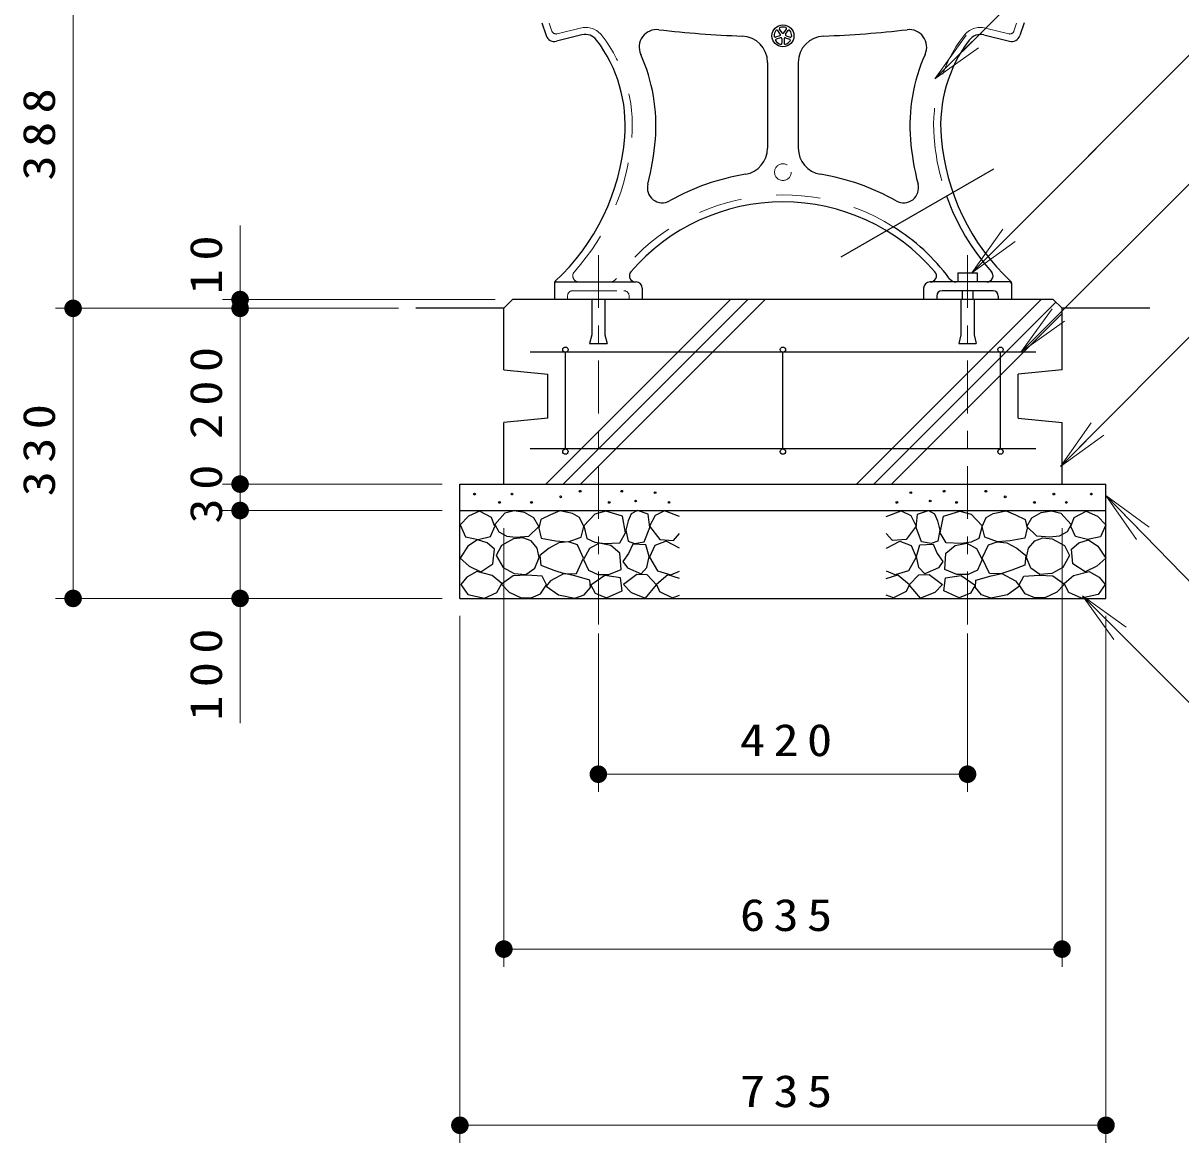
# Model space of a CAD drawing. Units: millimetres on the paper, scale 1:20. Extents: x -365 to 12, y -47 to 342.
# Drawn here: x -149.5 to -83.6, y 69.4 to 133.1 of the extents above; entities that cross this region are included whole.
import ezdxf

# ---------------------------------------------------------------- set-up
doc = ezdxf.new("R2010")
doc.units = ezdxf.units.MM
doc.linetypes.add('USER1', pattern=[4.5, 2.5, -2])
doc.linetypes.add('USER2', pattern=[6, 3, -1, 1, -1])
doc.layers.add('LY_1', color=7, linetype='Continuous', lineweight=25)
doc.styles.add('ＭＳ ゴシック', font='')
doc.styles.get('ＭＳ ゴシック').set_extended_font_data('MS Gothic')

# ---------------------------------------------------------------- blocks, each defined once
blk = doc.blocks.new('filled_dot')
at = {"color": 0, "linetype": 'Continuous', "lineweight": -2, "const_width": 1.25}
blk.add_lwpolyline([(-0.625, 0, 1), (0.625, 0, 1)], format="xyb", close=True, dxfattribs=at)

msp = doc.modelspace()

# ---------------------------------------------------------------- linework, layer by layer
at = {"layer": 'LY_1', "lineweight": 13}
for p, q in [((-146.656, 116.853), (-146.656, 136.275)), ((-97.637, 129.912), (-95.864, 132.383)), ((-97.637, 129.912), (-95.511, 132.029)), ((-95.158, 131.675), (-97.637, 129.912)), ((-137.156, 116.853), (-137.156, 121.567)), ((-95.54, 118.878), (-93.772, 121.353)), ((-95.54, 118.878), (-93.418, 120.999)), ((-93.065, 120.646), (-95.54, 118.878)), ((-122.656, 117.353), (-138.156, 117.353)), ((-119.772, 106.853), (-109.272, 117.353)), ((-118.782, 106.853), (-108.282, 117.353)), ((-117.792, 106.853), (-107.292, 117.353)), ((-102.094, 106.853), (-91.594, 117.353)), ((-128.156, 116.853), (-147.656, 116.853)), ((-128.156, 116.853), (-147.656, 116.853)), ((-146.656, 100.353), (-146.656, 116.853)), ((-137.156, 106.853), (-137.156, 116.853)), ((-101.104, 106.853), (-90.755, 117.202)), ((-100.114, 106.853), (-90.406, 116.561)), ((-92.742, 114.353), (-90.974, 116.828)), ((-92.742, 114.353), (-90.62, 116.474)), ((-90.267, 116.121), (-92.742, 114.353)), ((-90.502, 107.854), (-88.742, 110.334)), ((-90.502, 107.854), (-88.387, 109.982)), ((-88.033, 109.63), (-90.502, 107.854)), ((-125.656, 106.853), (-138.156, 106.853)), ((-137.156, 105.353), (-137.156, 106.853)), ((-87.906, 106.197), (-85.81, 104.051)), ((-87.906, 106.197), (-85.452, 104.4)), ((-86.168, 103.702), (-87.906, 106.197)), ((-125.656, 105.353), (-138.156, 105.353)), ((-137.156, 93.253), (-137.156, 105.353)), ((-122.156, 104.353), (-122.156, 79.404)), ((-90.406, 104.353), (-90.406, 79.404)), ((-125.656, 100.353), (-147.656, 100.353)), ((-89.233, 100.493), (-87.112, 98.371)), ((-89.233, 100.493), (-86.759, 98.725)), ((-87.466, 98.018), (-89.233, 100.493)), ((-124.656, 99.353), (-124.656, 69.384)), ((-87.906, 99.353), (-87.906, 69.384)), ((-116.781, 98.353), (-116.781, 89.353)), ((-95.781, 98.353), (-95.781, 89.353)), ((-95.781, 90.353), (-116.781, 90.353)), ((-90.406, 80.404), (-122.156, 80.404)), ((-87.906, 70.384), (-124.656, 70.384))]:
    msp.add_line(p, q, dxfattribs=at)
at = {"layer": 'LY_1', "color": 4}
for p, q in [((-120.004, 133.09), (-119.754, 132.365)), ((-92.558, 133.09), (-92.808, 132.365)), ((-117.714, 132.407), (-119.159, 132.043)), ((-94.849, 132.407), (-93.403, 132.043)), ((-107.156, 130.842), (-107.156, 125.959)), ((-105.406, 130.842), (-105.406, 125.959)), ((-119.281, 118.309), (-119.281, 117.353)), ((-119.181, 118.353), (-114.631, 118.353)), ((-114.281, 118.003), (-114.281, 117.353)), ((-98.281, 118.003), (-98.281, 117.353)), ((-93.381, 118.353), (-97.899, 118.353)), ((-93.281, 118.309), (-93.281, 117.353)), ((-122.156, 116.853), (-121.656, 117.353)), ((-90.906, 117.353), (-121.656, 117.353)), ((-117.156, 117.353), (-117.156, 115.353)), ((-116.406, 117.353), (-116.406, 115.353)), ((-97.531, 117.553), (-97.531, 117.353)), ((-94.331, 117.853), (-97.231, 117.853)), ((-96.156, 117.353), (-96.156, 115.353)), ((-95.406, 117.353), (-95.406, 115.353)), ((-94.031, 117.553), (-94.031, 117.353)), ((-90.906, 117.353), (-90.406, 116.853)), ((-122.156, 116.853), (-127.156, 116.853)), ((-122.156, 113.353), (-122.156, 116.853)), ((-85.406, 116.853), (-90.406, 116.853)), ((-90.406, 113.353), (-90.406, 116.853)), ((-117.156, 115.353), (-117.281, 114.853)), ((-116.406, 115.353), (-116.281, 114.853)), ((-96.156, 115.353), (-96.281, 114.853)), ((-95.406, 115.353), (-95.281, 114.853)), ((-117.281, 114.853), (-116.281, 114.853)), ((-96.281, 114.853), (-95.281, 114.853)), ((-91.906, 114.353), (-120.656, 114.353)), ((-118.656, 108.853), (-118.656, 114.353)), ((-106.281, 108.853), (-106.281, 114.353)), ((-93.906, 108.853), (-93.906, 114.353)), ((-122.156, 113.353), (-119.656, 113.103)), ((-90.406, 113.353), (-92.906, 113.103)), ((-119.656, 110.603), (-119.656, 113.103)), ((-92.906, 110.603), (-92.906, 113.103)), ((-119.656, 110.603), (-122.156, 110.353)), ((-122.156, 106.853), (-122.156, 110.353)), ((-92.906, 110.603), (-90.406, 110.353)), ((-90.406, 106.853), (-90.406, 110.353)), ((-91.906, 108.853), (-120.656, 108.853)), ((-124.656, 100.353), (-124.656, 106.853)), ((-124.656, 106.853), (-87.906, 106.853)), ((-87.906, 100.353), (-87.906, 106.853)), ((-124.656, 100.353), (-87.906, 100.353))]:
    msp.add_line(p, q, dxfattribs=at)
at = {"layer": 'LY_1', "linetype": 'USER1', "lineweight": 13}
for p, q in [((-119.575, 133.074), (-119.421, 132.626)), ((-92.987, 133.074), (-93.142, 132.626)), ((-117.811, 132.795), (-119.123, 132.465)), ((-94.751, 132.795), (-93.439, 132.465)), ((-118.531, 117.553), (-118.531, 117.353)), ((-118.231, 117.853), (-115.331, 117.853)), ((-115.031, 117.553), (-115.031, 117.353))]:
    msp.add_line(p, q, dxfattribs=at)
at = {"layer": 'LY_1'}
for p, q in [((-106.464, 132.359), (-106.699, 132.283)), ((-106.433, 132.456), (-106.578, 132.656)), ((-106.332, 132.529), (-106.477, 132.729)), ((-106.23, 132.529), (-106.085, 132.729)), ((-106.129, 132.455), (-105.984, 132.655)), ((-106.098, 132.359), (-105.863, 132.283)), ((-106.425, 132.24), (-106.661, 132.164)), ((-106.344, 132.181), (-106.344, 131.934)), ((-106.219, 132.181), (-106.219, 131.934)), ((-106.137, 132.24), (-105.902, 132.164)), ((-95.54, 118.878), (-88.469, 125.949)), ((-102.977, 119.777), (-94.294, 124.79)), ((-96.33, 118.878), (-96.33, 118.353)), ((-96.33, 118.878), (-95.233, 118.878)), ((-95.233, 118.878), (-95.233, 118.353)), ((-96.081, 117.853), (-96.081, 117.353)), ((-95.481, 117.853), (-95.481, 117.353)), ((-124.656, 105.353), (-87.906, 105.353))]:
    msp.add_line(p, q, dxfattribs=at)
at = {"layer": 'LY_1', "linetype": 'USER2', "lineweight": 13}
for p, q in [((-116.781, 119.878), (-116.781, 98.853)), ((-95.781, 119.878), (-95.781, 98.853))]:
    msp.add_line(p, q, dxfattribs=at)
at = {"layer": 'LY_1', "lineweight": 13}
for points in [[(-97.637, 129.912), (-82.079, 145.404), (-48.75, 145.404)], [(-95.54, 118.878), (-82.262, 132.156), (-43.231, 132.156)], [(-92.742, 114.353), (-82.017, 125.077), (-75.992, 125.077)], [(-90.502, 107.854), (-81.698, 116.717), (-57.678, 116.717)], [(-87.906, 106.197), (-82.089, 100.24), (-40.067, 100.24)], [(-89.233, 100.493), (-82.162, 93.421), (-76.124, 93.421)]]:
    msp.add_lwpolyline(points, dxfattribs=at)
at = {"layer": 'LY_1'}
for points in [[(-123.534, 105.323), (-124.167, 105.022), (-124.643, 104.547), (-124.342, 103.85), (-123.613, 103.707), (-122.916, 103.866), (-122.662, 104.452), (-122.852, 104.959)], [(-121.562, 105.328), (-122.09, 105.193), (-122.671, 104.557), (-122.441, 104.138), (-121.984, 103.901), (-121.468, 103.828), (-120.725, 103.895), (-120.157, 104.436), (-120.441, 104.936), (-120.974, 105.246)], [(-118.972, 105.338), (-119.509, 105.114), (-120.054, 104.846), (-120.171, 104.345), (-120.037, 103.781), (-119.213, 103.62), (-118.488, 103.575), (-117.763, 103.834), (-117.611, 104.443), (-117.844, 104.953), (-118.247, 105.177)], [(-116.352, 105.312), (-116.982, 105.151), (-117.613, 104.483), (-117.427, 103.766), (-116.987, 103.55), (-116.426, 103.482), (-115.561, 103.507), (-115.227, 104.075), (-115.412, 105.04)], [(-115.079, 104.762), (-115.215, 104.239), (-115.088, 103.607), (-114.718, 103.481), (-114.168, 103.571), (-113.861, 104.383), (-113.942, 105.142), (-114.556, 105.349), (-114.908, 105.169)], [(-97.483, 104.762), (-97.348, 104.239), (-97.474, 103.607), (-97.844, 103.481), (-98.394, 103.571), (-98.701, 104.383), (-98.62, 105.142), (-98.006, 105.349), (-97.654, 105.169)], [(-96.211, 105.312), (-95.58, 105.151), (-94.95, 104.483), (-95.135, 103.766), (-95.575, 103.55), (-96.136, 103.482), (-97.002, 103.507), (-97.335, 104.075), (-97.15, 105.04)], [(-93.591, 105.338), (-93.054, 105.114), (-92.508, 104.846), (-92.391, 104.345), (-92.526, 103.781), (-93.349, 103.62), (-94.074, 103.575), (-94.799, 103.834), (-94.951, 104.443), (-94.718, 104.953), (-94.316, 105.177)], [(-91, 105.328), (-90.473, 105.193), (-89.892, 104.557), (-90.121, 104.138), (-90.579, 103.901), (-91.094, 103.828), (-91.838, 103.895), (-92.405, 104.436), (-92.121, 104.936), (-91.588, 105.246)], [(-89.029, 105.323), (-88.395, 105.022), (-87.92, 104.547), (-88.221, 103.85), (-88.949, 103.707), (-89.646, 103.866), (-89.9, 104.452), (-89.71, 104.959)], [(-123.66, 103.676), (-124.199, 103.327), (-124.643, 102.646), (-124.136, 102.186), (-123.47, 101.87), (-122.773, 102.313), (-122.694, 103.153), (-123.102, 103.515)], [(-122.198, 102.111), (-121.576, 101.766), (-120.9, 101.719), (-120.387, 102.081), (-120.143, 102.679), (-120.255, 103.216), (-120.603, 103.625), (-121.069, 103.789), (-121.603, 103.733), (-122.293, 103.364), (-122.59, 102.787)], [(-119.022, 103.507), (-119.576, 103.21), (-120.103, 102.791), (-120.049, 102.237), (-119.306, 101.967), (-118.67, 101.75), (-118.022, 101.777), (-117.616, 102.642), (-117.968, 103.399), (-118.471, 103.564)], [(-116.738, 103.5), (-117.282, 103.191), (-117.616, 102.572), (-117.344, 101.954), (-116.819, 101.706), (-116.182, 101.707), (-115.489, 102.004), (-115.551, 102.931), (-116.074, 103.353)], [(-114.826, 103.43), (-115.061, 102.911), (-115.383, 102.454), (-115.123, 102.083), (-114.344, 101.749), (-114.017, 102.11), (-113.887, 102.738), (-114.072, 103.393)], [(-97.736, 103.43), (-97.501, 102.911), (-97.179, 102.454), (-97.439, 102.083), (-98.218, 101.749), (-98.545, 102.11), (-98.675, 102.738), (-98.49, 103.393)], [(-95.824, 103.5), (-95.28, 103.191), (-94.947, 102.572), (-95.219, 101.954), (-95.744, 101.706), (-96.381, 101.707), (-97.073, 102.004), (-97.011, 102.931), (-96.488, 103.353)], [(-93.541, 103.507), (-92.986, 103.21), (-92.459, 102.791), (-92.513, 102.237), (-93.257, 101.967), (-93.892, 101.75), (-94.541, 101.777), (-94.946, 102.642), (-94.595, 103.399), (-94.091, 103.564)], [(-90.365, 102.111), (-90.986, 101.766), (-91.662, 101.719), (-92.175, 102.081), (-92.419, 102.679), (-92.307, 103.216), (-91.959, 103.625), (-91.493, 103.789), (-90.959, 103.733), (-90.269, 103.364), (-89.973, 102.787)], [(-88.902, 103.676), (-88.363, 103.327), (-87.92, 102.646), (-88.427, 102.186), (-89.092, 101.87), (-89.789, 102.313), (-89.868, 103.153), (-89.46, 103.515)], [(-123.701, 101.879), (-124.27, 101.56), (-124.608, 101.137), (-124.205, 100.571), (-123.262, 100.368), (-122.546, 100.687), (-122.273, 101.192), (-122.812, 101.648)], [(-120.846, 101.672), (-121.63, 101.631), (-122.292, 101.158), (-121.86, 100.699), (-121.171, 100.388), (-120.605, 100.38), (-120.062, 100.604), (-119.724, 101.131), (-119.981, 101.618)], [(-118.731, 101.763), (-119.501, 101.344), (-119.744, 101.047), (-119.055, 100.561), (-118.109, 100.371), (-117.579, 100.555), (-117.231, 100.98), (-117.258, 101.398), (-118.123, 101.628)], [(-116.409, 101.655), (-117.212, 101.099), (-116.954, 100.655), (-116.31, 100.382), (-115.432, 100.79), (-115.519, 101.532)], [(-114.592, 101.719), (-115.358, 101.151), (-114.913, 100.681), (-114.097, 100.372), (-113.467, 101.126), (-114.011, 101.695)], [(-97.971, 101.719), (-97.204, 101.151), (-97.649, 100.681), (-98.465, 100.372), (-99.096, 101.126), (-98.552, 101.695)], [(-96.153, 101.655), (-95.35, 101.099), (-95.608, 100.655), (-96.252, 100.382), (-97.13, 100.79), (-97.044, 101.532)], [(-93.831, 101.763), (-93.061, 101.344), (-92.818, 101.047), (-93.507, 100.561), (-94.453, 100.371), (-94.983, 100.555), (-95.331, 100.98), (-95.304, 101.398), (-94.44, 101.628)], [(-91.716, 101.672), (-90.932, 101.631), (-90.27, 101.158), (-90.702, 100.699), (-91.392, 100.388), (-91.957, 100.38), (-92.5, 100.604), (-92.838, 101.131), (-92.581, 101.618)], [(-88.861, 101.879), (-88.292, 101.56), (-87.954, 101.137), (-88.358, 100.571), (-89.3, 100.368), (-90.016, 100.687), (-90.289, 101.192), (-89.75, 101.648)]]:
    msp.add_lwpolyline(points, close=True, dxfattribs=at)
for points in [[(-112.156, 105.018), (-113.012, 105.335), (-113.55, 105.066), (-113.867, 104.464), (-113.281, 103.703), (-112.505, 103.64), (-112.156, 104.036)], [(-100.406, 105.018), (-99.551, 105.335), (-99.012, 105.066), (-98.695, 104.464), (-99.281, 103.703), (-100.058, 103.64), (-100.406, 104.036)], [(-112.172, 103.212), (-112.932, 103.608), (-113.566, 103.355), (-113.867, 102.705), (-113.424, 101.929), (-112.663, 101.691), (-112.172, 101.897)], [(-100.39, 103.212), (-99.63, 103.608), (-98.996, 103.355), (-98.695, 102.705), (-99.139, 101.929), (-99.899, 101.691), (-100.39, 101.897)], [(-112.156, 101.485), (-112.822, 101.691), (-113.471, 101.137), (-113.297, 100.741), (-112.568, 100.376), (-112.156, 100.535)], [(-100.406, 101.485), (-99.741, 101.691), (-99.091, 101.137), (-99.265, 100.741), (-99.994, 100.376), (-100.406, 100.535)]]:
    msp.add_lwpolyline(points, dxfattribs=at)
for centre, radius in [((-106.281, 132.353), 0.625), ((-123.825, 106.288), 0.05), ((-121.691, 106.288), 0.05), ((-118.925, 106.13), 0.05), ((-117.819, 106.446), 0.05), ((-115.448, 106.446), 0.05), ((-113.552, 106.367), 0.05), ((-99.01, 106.367), 0.05), ((-97.114, 106.446), 0.05), ((-94.743, 106.446), 0.05), ((-93.637, 106.13), 0.05), ((-90.871, 106.288), 0.05), ((-88.738, 106.288), 0.05), ((-122.402, 105.814), 0.05), ((-120.585, 105.814), 0.05), ((-116.16, 105.814), 0.05), ((-114.658, 105.893), 0.05), ((-112.762, 105.814), 0.05), ((-99.8, 105.814), 0.05), ((-97.904, 105.893), 0.05), ((-96.403, 105.814), 0.05), ((-91.978, 105.814), 0.05), ((-90.16, 105.814), 0.05)]:
    msp.add_circle(centre, radius, dxfattribs=at)
at = {"layer": 'LY_1', "linetype": 'USER1', "lineweight": 13}
msp.add_circle((-106.281, 124.603), 0.477, dxfattribs=at)
at = {"layer": 'LY_1', "color": 4}
for centre in [(-118.656, 114.503), (-106.281, 114.503), (-93.906, 114.503), (-118.656, 108.703), (-106.281, 108.703), (-93.906, 108.703)]:
    msp.add_circle(centre, 0.15, dxfattribs=at)
for centre, radius, start, end in [((-119.281, 132.528), 0.5, 199.02564, 284.13807), ((-117.518, 131.632), 0.8, 37.2078, 104.13807), ((-113.459, 131.709), 1, 83.43214, 204.34526), ((-106.281, 194.047), 61.75, 263.43203, 267.84805), ((-106.281, 194.047), 61.75, 272.15193, 276.56795), ((-99.104, 131.709), 1, 335.65456, 96.56788), ((-95.044, 131.632), 0.8, 75.8619, 142.79215), ((-93.281, 132.528), 0.5, 255.86191, 340.97434), ((-123.253, 127.278), 8, 355.16311, 37.20783), ((-108.656, 130.842), 1.5, 0, 87.84811), ((-103.906, 130.842), 1.5, 92.15191, 179.99996), ((-89.31, 127.278), 8, 142.79213, 184.83686), ((-123.253, 127.278), 9.75, 355.16311, 24.3454), ((-89.31, 127.278), 9.75, 155.65463, 184.83686), ((-127.745, 127.552), 12.5, 312.81863, 355.64848), ((-127.745, 127.552), 14.25, 345.24669, 355.64848), ((-84.817, 127.552), 14.25, 184.35149, 194.75329), ((-84.817, 127.552), 12.5, 184.35149, 227.18136), ((-108.656, 125.959), 1.5, 279.32974, 0), ((-103.906, 125.959), 1.5, 179.99998, 260.67016), ((-106.281, 111.503), 13.15, 99.32976, 119.34903), ((-106.281, 111.503), 13.15, 60.651, 80.67027), ((-113.143, 123.706), 0.85, 165.24673, 299.349), ((-99.419, 123.706), 0.85, 240.65105, 14.7532), ((-84.817, 127.552), 12.9, 199.51763, 221.89797), ((-106.281, 111.503), 11.4, 40.66111, 139.33891), ((-106.281, 111.503), 11.8, 36.69541, 57.85458), ((-114.663, 118.703), 0.35, 139.33888, 270), ((-97.899, 118.703), 0.35, 269.99996, 40.66109), ((-96.419, 118.853), 0.5, 216.69539, 269.99997), ((-94.68, 118.703), 0.35, 269.99996, 41.89797), ((-119.181, 118.309), 0.1, 132.81853, 179.99996), ((-119.181, 118.253), 0.1, 89.99998, 179.99996), ((-114.631, 118.003), 0.35, 0, 89.99998), ((-97.931, 118.003), 0.35, 89.99998, 179.99996), ((-93.381, 118.253), 0.1, 0, 89.99998), ((-93.381, 118.309), 0.1, 0, 47.18117), ((-97.231, 117.553), 0.3, 89.99998, 179.99996), ((-94.331, 117.553), 0.3, 0, 89.99998)]:
    msp.add_arc(centre, radius, start, end, dxfattribs=at)
at = {"layer": 'LY_1', "linetype": 'USER1', "lineweight": 13}
for centre, radius, start, end in [((-119.184, 132.707), 0.25, 199.02547, 284.13803), ((-117.518, 131.632), 1.2, 37.20772, 104.13832), ((-123.253, 127.278), 8.4, 355.16311, 37.20781), ((-89.31, 127.278), 8.4, 142.79213, 184.83686), ((-95.044, 131.632), 1.2, 75.862, 142.79215), ((-93.378, 132.707), 0.25, 255.86196, 340.97451), ((-127.745, 127.552), 12.9, 318.10199, 355.64848), ((-84.817, 127.552), 12.9, 184.35149, 199.51763), ((-106.281, 111.503), 11.8, 57.85458, 143.30461), ((-117.883, 118.703), 0.35, 138.102, 270), ((-116.144, 118.853), 0.5, 270.00002, 323.30457), ((-118.231, 117.553), 0.3, 89.99998, 179.99996), ((-115.331, 117.553), 0.3, 0, 89.99998)]:
    msp.add_arc(centre, radius, start, end, dxfattribs=at)
at = {"layer": 'LY_1'}
for centre, radius, start, end in [((-106.281, 132.353), 0.5, 142.6017, 181.39829), ((-106.629, 132.619), 0.0625, 35.99997, 142.6029), ((-106.426, 132.766), 0.0625, 109.39896, 216.00208), ((-106.483, 132.419), 0.0625, 288.00166, 35.99998), ((-106.281, 132.353), 0.5, 70.60171, 109.39831), ((-106.281, 132.566), 0.0625, 216.00166, 323.99998), ((-106.079, 132.419), 0.0625, 144.00166, 251.99997), ((-106.136, 132.766), 0.0625, 323.99997, 70.6029), ((-105.934, 132.619), 0.0625, 37.39897, 144.00208), ((-106.281, 132.353), 0.5, 358.60172, 37.39831), ((-106.718, 132.342), 0.0625, 181.39897, 288.0021), ((-106.641, 132.105), 0.0625, 107.99996, 214.6029), ((-106.281, 132.353), 0.5, 214.60172, 253.39831), ((-106.406, 132.181), 0.0625, 0.00165, 107.99998), ((-106.406, 131.934), 0.0625, 253.39896, 0.0021), ((-106.156, 131.934), 0.0625, 179.99998, 286.60291), ((-106.156, 132.181), 0.0625, 72.00166, 179.99996), ((-106.281, 132.353), 0.5, 286.60172, 325.39832), ((-105.921, 132.105), 0.0625, 325.39898, 72.00209), ((-105.844, 132.342), 0.0625, 251.99998, 358.60291)]:
    msp.add_arc(centre, radius, start, end, dxfattribs=at)

# ---------------------------------------------------------------- block references
at = {"layer": 'LY_1', "lineweight": 13, "xscale": 0.4, "yscale": 0.4}
for p, rotation in [((-146.656, 116.853), 270), ((-146.656, 116.853), 90), ((-137.156, 117.353), 270), ((-137.156, 116.853), 270), ((-137.156, 106.853), 270), ((-137.156, 105.353), 270), ((-146.656, 100.353), 90), ((-137.156, 100.353), 90), ((-95.781, 90.353), 180), ((-90.406, 80.404), 180), ((-87.906, 70.384), 180)]:
    msp.add_blockref('filled_dot', p, dxfattribs=dict(at, rotation=rotation))
for p in [(-116.781, 90.353), (-122.156, 80.404), (-124.656, 70.384)]:
    msp.add_blockref('filled_dot', p, dxfattribs=at)

# ---------------------------------------------------------------- texts
at = {"layer": 'LY_1', "char_height": 1.833, "attachment_point": 8, "rotation": 90, "style": 'ＭＳ ゴシック'}
for s, insert in [('\\T1.33;\\W1.15;388', (-147.656, 126.981)), ('\\T1.34;\\W1.15;10', (-138.156, 119.567)), ('\\T1.33;\\W1.15;200', (-138.156, 112.27)), ('\\T1.33;\\W1.15;330', (-147.656, 109.018)), ('\\T1.34;\\W1.15;30', (-138.156, 106.531)), ('\\T1.33;\\W1.15;100', (-138.156, 96.253))]:
    msp.add_mtext(s, dxfattribs=dict(at, insert=insert))
at = {"layer": 'LY_1', "char_height": 1.833, "attachment_point": 8, "style": 'ＭＳ ゴシック'}
for s, insert in [('\\T1.33;\\W1.15;420', (-105.866, 91.353)), ('\\T1.33;\\W1.15;635', (-105.864, 81.404)), ('\\T1.33;\\W1.15;735', (-105.864, 71.384))]:
    msp.add_mtext(s, dxfattribs=dict(at, insert=insert))

doc.saveas('drawing.dxf')
